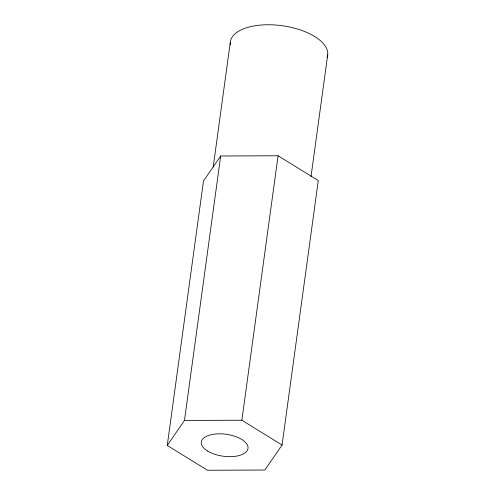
<?xml version="1.0" encoding="UTF-8"?>
<svg xmlns="http://www.w3.org/2000/svg" width="495" height="495" viewBox="0 0 495 495"><rect width="100%" height="100%" fill="white"/><g stroke="black" fill="none" stroke-linecap="round" stroke-linejoin="round"><path stroke-width="0.74" d="M167.261 445.457L203.482 180.997L220.69 155.987L278.091 155.77L318.285 180.564L282.063 445.024L264.856 470.033L207.454 470.25L167.261 445.457L184.462 420.447L220.69 155.987M213.19 167.149L230.255 42.564M282.063 445.024L241.863 420.23L278.091 155.77M310.99 176.833L327.739 54.537M184.462 420.447L241.863 420.23M230.324 44.853A49.129 23.061 7.8 0 1 281.482 25.616A49.129 23.061 7.8 0 1 327.108 57.494M207.541 451.025A23.581 11.069 7.8 0 0 247.048 450.877A23.581 11.069 7.8 0 0 219.384 433.818A23.581 11.069 7.8 0 0 207.541 451.025"/></g></svg>
